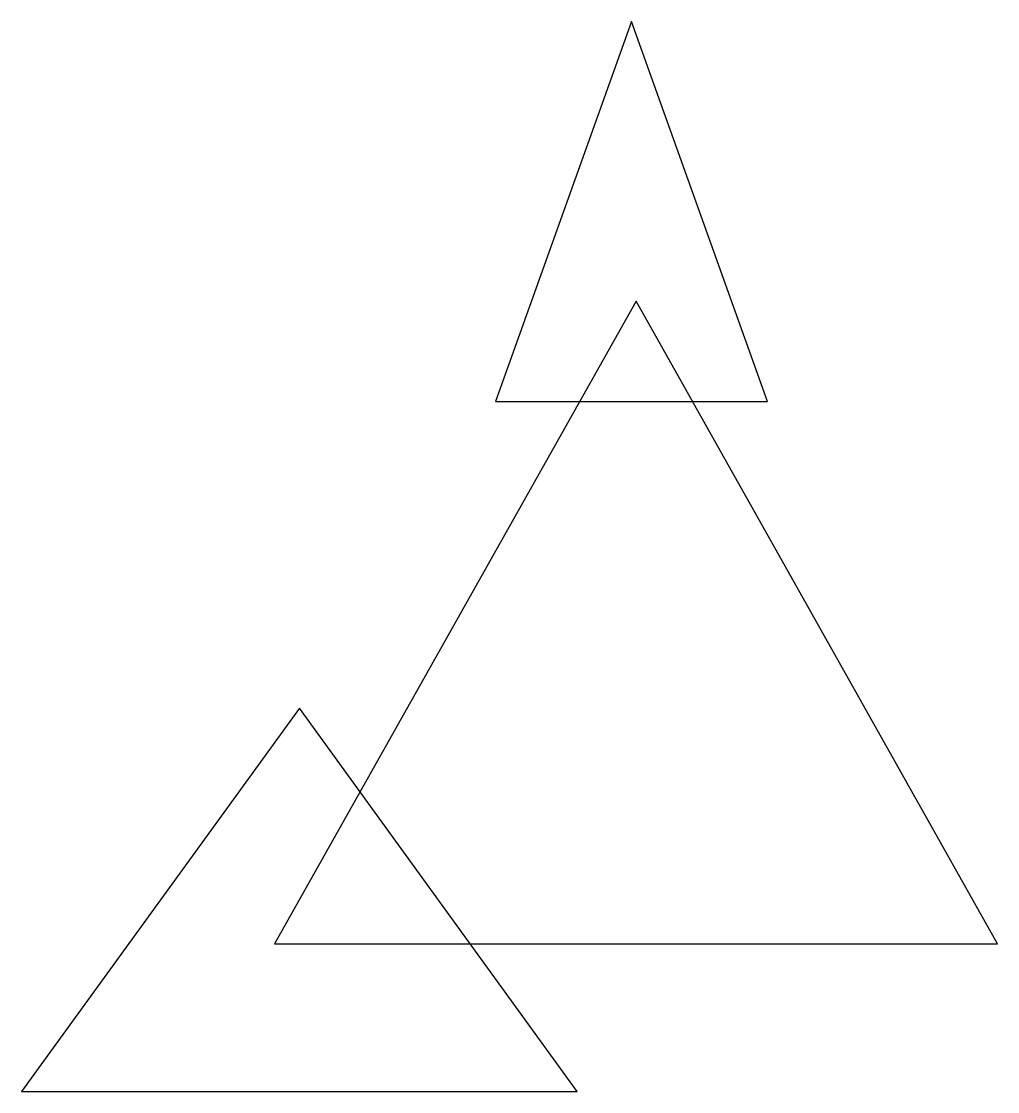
# Model space of a CAD drawing. Header units: millimetres. Extents: x 76 to 294, y 97 to 335.
import ezdxf

# ---------------------------------------------------------------- set-up
doc = ezdxf.new("R2010")
doc.units = ezdxf.units.MM
for name, color, linetype in [('Layer_0', 7, 'CONTINUOUS'), ('Layer_1', 5, 'CONTINUOUS'), ('Layer_2', 1, 'CONTINUOUS')]:
    doc.layers.add(name, color=color, linetype=linetype)

msp = doc.modelspace()

# ---------------------------------------------------------------- linework, layer by layer
at = {"layer": 'Layer_0', "color": 7}
msp.add_lwpolyline([(293.54037, 129.75), (212.99998, 273), (132.45966, 129.74997)], close=True, dxfattribs=at)
at = {"layer": 'Layer_1', "color": 5}
msp.add_lwpolyline([(242.31088, 250.625), (212, 335.375), (181.68912, 250.62498)], close=True, dxfattribs=at)
at = {"layer": 'Layer_2', "color": 1}
msp.add_lwpolyline([(199.9093, 96.833656), (137.98848, 182.33365), (76.067673, 96.833633)], close=True, dxfattribs=at)

doc.saveas('drawing.dxf')
